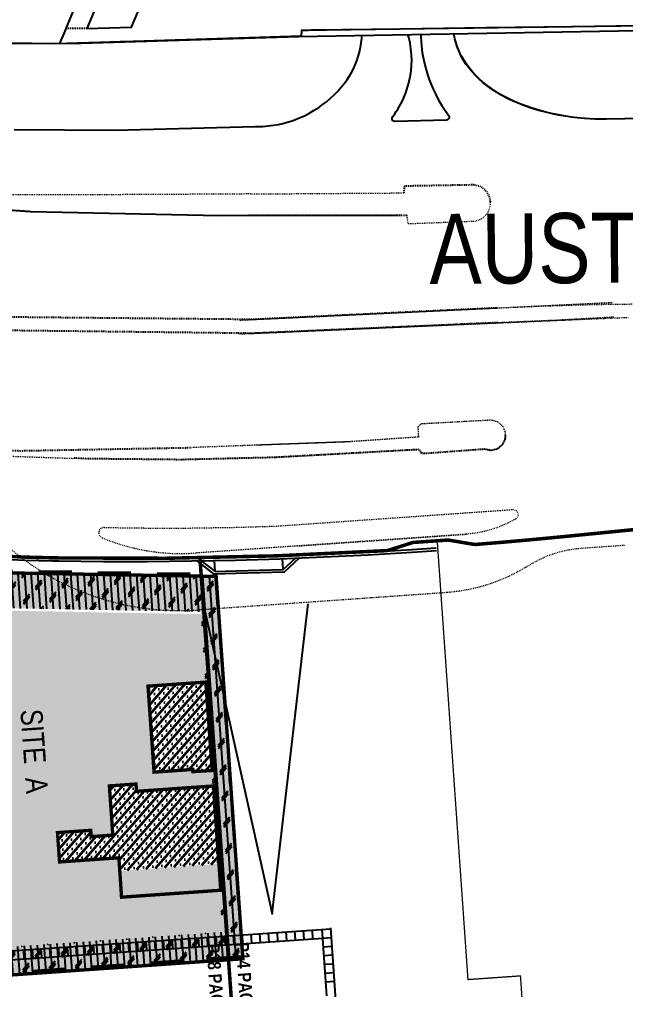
# Model space of a CAD drawing. Header units: millimetres. Extents: x 50357 to 985146, y 723188 to 1803594.
# Drawn here: x 832133.9 to 832203.1, y 820099.5 to 820210.2 of the extents above; entities that cross this region are included whole.
import ezdxf
from ezdxf.enums import TextEntityAlignment as Align
from ezdxf.xclip import XClip

# ---------------------------------------------------------------- set-up
doc = ezdxf.new("R2010")
doc.units = ezdxf.units.MM
doc.header["$LTSCALE"] = 3
doc.header["$MEASUREMENT"] = 0
for name, pattern in [('Dash 1_100', [2.25, 1.25, -1]), ('DASHED', [19.05, 12.7, -6.35]), ('DIVIDE', [1.25, 0.5, -0.25, 0, -0.25, 0, -0.25]), ('x-baseplan$0$DGN Style 2', [1.94727e-06, 0, -1.94727e-06])]:
    doc.linetypes.add(name, pattern=pattern)
doc.layers.get('Defpoints').update_dxf_attribs({"color": 32})
for name, color, linetype in [('-Section line', 7, 'Continuous'), ('00_Xref', 7, 'Continuous'), ('_ANCILIARY', 40, 'Continuous'), ('_ANCILIARY HATCH', 252, 'Continuous'), ('_DEV LINE', 96, 'DIVIDE'), ('_PARCEL BOUNDARY', 10, 'DASHED'), ('_SUBLEASE', 241, 'Continuous'), ('LWK-MA_Stone around ASA', 8, 'Continuous'), ('LWK-STEPS', 8, 'Continuous'), ('UAJ-00XREF', 7, 'Continuous'), ('UAJ-90.5LAND', 8, 'Continuous'), ('x-baseplan$0$AR-SITE-TXT_AR_BS_', 1, 'Continuous')]:
    doc.layers.add(name, color=color, linetype=linetype)
for name, color, linetype, lineweight in [('Hatch (CARR)', 8, 'Continuous', 35), ('Hatch (HOR not under LTC submission)', 252, 'Continuous', 35), ('Hatch (LTC&CB)', 252, 'Continuous', 35)]:
    doc.layers.add(name, color=color, linetype=linetype, lineweight=lineweight)
doc.layers.add('x-baseplan$0$AR-ROAD_AR_BS_MI_', color=7, linetype='Continuous', true_color=0x6d6d6d)
doc.styles.add('_BOLD', font='arialbd.ttf', dxfattribs={"width": 0.8})
doc.styles.add('Style-Arial', font='arial.ttf', dxfattribs={"width": 0.8, "height": 5})
doc.styles.add('x-baseplan$0$Style-Arial', font='arial.ttf')
pattern_1 = [(228.998908534, (377226.5383, -400383.082), (0.5660228118, -0.4920550544), []), (228.998908534, (377226.0093, -400383.119), (0.5660228118, -0.4920550544), [0, -0.75])]

# ---------------------------------------------------------------- blocks, each defined once
blk = doc.blocks.new('x-baseplan')
at = {"layer": 'x-baseplan$0$AR-ROAD_AR_BS_MI_', "linetype": 'x-baseplan$0$DGN Style 2', "lineweight": 0}
for p, q in [((834610.98, 818180.77), (834641.97, 818182.24)), ((834610.84, 818179.19), (834655.25, 818181.09)), ((834647.18, 818180.76), (834612.49, 818179.27)), ((834615.13, 818157.27), (834642.09, 818159.16)), ((834636.77, 818156.34), (834605.91, 818154.19)), ((834617.53, 818155), (834636.77, 818156.34)), ((834649.94, 818154.76), (834654.95, 818155.11)), ((834634.59, 818149.68), (834606.36, 818147.7))]:
    blk.add_line(p, q, dxfattribs=at)
at = {"layer": 'x-baseplan$0$AR-ROAD_AR_BS_MI_', "flags": 128}
blk.add_lwpolyline([(834506.84, 818269.48, 0.360963), (834521.64, 818221.91, 0.100934), (834541.72, 818214), (834551.67, 818212.25), (834592.86, 818212.38), (834617.66, 818213.13), (834813.07, 818216.61), (834883.04, 818221.15, 0.392146)], format="xyb", dxfattribs=at)
for points in [[(834612.57, 818265.61), (834591.12, 818214.04), (834590.99, 818213.73), (834590.41, 818212.33), (834617.98, 818213.2), (834618.05, 818213.87), (834668.38, 818214.56)], [(834597, 818222.42), (834593.5, 818214.05), (834598.6, 818214.19), (834600.04, 818217.66)], [(834585.23, 818202.54), (834596.74, 818202.45), (834612.7, 818202.85), (834613.2, 818202.86), (834613.6, 818202.88), (834614.2, 818202.93), (834614.79, 818203.01), (834615.38, 818203.11), (834615.87, 818203.22), (834616.35, 818203.35), (834616.92, 818203.53), (834617.39, 818203.7), (834617.95, 818203.93), (834618.4, 818204.14), (834618.94, 818204.42), (834619.45, 818204.72), (834619.96, 818205.04), (834620.37, 818205.33), (834620.84, 818205.7), (834621.3, 818206.09), (834621.74, 818206.5), (834622.09, 818206.85), (834622.49, 818207.3), (834622.87, 818207.77), (834623.16, 818208.17), (834623.43, 818208.59), (834623.69, 818209.02), (834623.92, 818209.46), (834624.12, 818209.92), (834624.31, 818210.38), (834624.47, 818210.86), (834624.6, 818211.34), (834624.73, 818211.92), (834624.81, 818212.42), (834624.87, 818212.9), (834624.89, 818213.26)], [(834631.59, 818213.38), (834631.6, 818213.06), (834631.63, 818212.62), (834631.68, 818212.03), (834631.77, 818211.33), (834631.87, 818210.74), (834632.01, 818210.05), (834632.16, 818209.47), (834632.36, 818208.8), (834632.56, 818208.23), (834632.77, 818207.67), (834633.01, 818207.12), (834633.26, 818206.58), (834633.63, 818205.87), (834633.99, 818205.27), (834634.37, 818204.68), (834634.83, 818204.03), (834634.82, 818203.86), (834634.78, 818203.77), (834634.72, 818203.69), (834634.64, 818203.62), (834634.55, 818203.58), (834628.64, 818203.43), (834628.52, 818203.46), (834628.43, 818203.52), (834628.37, 818203.59), (834628.33, 818203.68), (834628.32, 818203.78), (834628.34, 818203.88), (834628.38, 818203.97), (834628.59, 818204.24), (834628.81, 818204.57), (834628.97, 818204.83), (834629.17, 818205.17), (834629.32, 818205.44), (834629.5, 818205.79), (834629.62, 818206.07), (834629.78, 818206.43), (834629.89, 818206.71), (834630.02, 818207.09), (834630.14, 818207.47), (834630.24, 818207.86), (834630.33, 818208.25), (834630.39, 818208.54), (834630.45, 818208.94), (834630.49, 818209.24), (834630.54, 818209.83), (834630.56, 818210.43), (834630.54, 818211.03), (834630.51, 818211.43), (834630.48, 818211.73), (834630.44, 818212.03), (834630.37, 818212.42), (834630.24, 818213.01), (834630.14, 818213.36)], [(834749.48, 818205.45), (834652.78, 818203.7), (834652.18, 818203.69), (834651.48, 818203.71), (834650.88, 818203.73), (834650.28, 818203.77), (834649.48, 818203.84), (834648.79, 818203.93), (834648.1, 818204.03), (834647.31, 818204.17), (834646.62, 818204.32), (834645.85, 818204.5), (834645.07, 818204.71), (834644.31, 818204.94), (834643.55, 818205.2), (834642.89, 818205.44), (834642.34, 818205.67), (834641.79, 818205.92), (834641.26, 818206.19), (834640.73, 818206.48), (834640.22, 818206.79), (834639.63, 818207.17), (834639.15, 818207.53), (834638.68, 818207.9), (834638.31, 818208.23), (834637.88, 818208.65), (834637.47, 818209.09), (834637.09, 818209.56), (834636.79, 818209.96), (834636.52, 818210.38), (834636.36, 818210.63), (834636.22, 818210.9), (834636, 818211.35), (834635.81, 818211.81), (834635.71, 818212.09), (834635.62, 818212.38), (834635.49, 818212.86), (834635.41, 818213.24), (834635.4, 818213.44)], [(834652.79, 818203.71), (834652.19, 818203.71), (834651.49, 818203.72), (834650.89, 818203.75), (834650.29, 818203.78), (834649.5, 818203.86), (834648.8, 818203.94), (834648.11, 818204.05), (834647.32, 818204.19), (834646.64, 818204.33), (834645.86, 818204.51), (834645.08, 818204.72), (834644.32, 818204.96), (834643.56, 818205.21), (834642.9, 818205.45), (834642.35, 818205.68), (834641.8, 818205.93), (834641.27, 818206.2), (834640.74, 818206.49), (834640.23, 818206.8), (834639.65, 818207.19), (834639.16, 818207.54), (834638.69, 818207.92), (834638.32, 818208.25), (834637.89, 818208.67), (834637.48, 818209.11), (834637.1, 818209.57), (834636.8, 818209.97), (834636.53, 818210.39), (834636.38, 818210.65), (834636.23, 818210.91), (834636.01, 818211.36), (834635.82, 818211.82), (834635.72, 818212.1), (834635.63, 818212.39), (834635.5, 818212.87), (834635.42, 818213.26), (834635.41, 818213.45)], [(834539.75, 818200.71), (834551.19, 818198.27), (834554.04, 818197.57), (834562.23, 818195.94), (834570.49, 818194.66), (834578.79, 818193.74), (834587.12, 818193.18), (834608.55, 818192.73), (834628.93, 818192.74)]]:
    blk.add_lwpolyline(points, dxfattribs=at)
at = {"layer": 'x-baseplan$0$AR-ROAD_AR_BS_MI_', "linetype": 'x-baseplan$0$DGN Style 2', "flags": 128}
for points in [[(834593.5, 818214.05), (834591.12, 818214.04)], [(834550.29, 818198.49), (834551.19, 818198.27), (834554.04, 818197.57), (834562.23, 818195.94), (834570.49, 818194.66), (834578.79, 818193.74), (834587.12, 818193.18)], [(834639.54, 818194.24), (834639.52, 818194.66), (834639.15, 818195.42), (834638.5, 818195.96), (834637.69, 818196.2), (834629.69, 818196.06), (834629.68, 818195.3)], [(834612, 818192.74), (834628.94, 818192.75)], [(834628.94, 818192.75), (834630, 818192.75)], [(834640.31, 818182.16), (834612.42, 818180.84), (834580.73, 818181.15)], [(834640.42, 818180.48), (834612.48, 818179.26), (834579.93, 818179.64), (834573.74, 818180.04)], [(834561.67, 818168.19), (834569.77, 818167.03), (834577.98, 818166.14), (834585.97, 818165.87), (834605.49, 818166.23)], [(834592.08, 818165.06), (834593.53, 818164.99), (834604.28, 818164.88), (834615.03, 818165.14), (834631.41, 818166.04), (834631.59, 818165.66), (834631.91, 818165.57), (834638.88, 818166.08), (834639.62, 818165.93), (834640.36, 818166.11), (834640.94, 818166.59), (834641.26, 818167.27), (834641.26, 818167.65)]]:
    blk.add_lwpolyline(points, dxfattribs=at)
at = {"layer": 'x-baseplan$0$AR-ROAD_AR_BS_MI_', "linetype": 'x-baseplan$0$DGN Style 2', "lineweight": 0, "flags": 128}
for points in [[(834612.19, 818195.17), (834629.67, 818195.29)], [(834629.99, 818192.74), (834630.12, 818191.78), (834637.88, 818192.08), (834638.66, 818192.4), (834639.25, 818193.01), (834639.55, 818193.8), (834639.53, 818194.22)], [(834639.94, 818182.14), (834653.51, 818182.78)], [(834639.95, 818182.15), (834653.52, 818182.8)], [(834612.42, 818180.84), (834639.94, 818182.14)], [(834612.43, 818180.85), (834639.95, 818182.15)], [(834640.01, 818180.44), (834612.48, 818179.26)], [(834653.57, 818181.09), (834647.17, 818180.74), (834640.01, 818180.44)], [(834653.58, 818181.11), (834647.18, 818180.76)], [(834641.25, 818167.64), (834641.25, 818168.02), (834640.92, 818168.7), (834640.34, 818169.17), (834639.6, 818169.35), (834631.64, 818168.92), (834631.26, 818168.59), (834631.32, 818167.42)], [(834641.26, 818167.65), (834641.26, 818168.03), (834640.93, 818168.71), (834640.35, 818169.18), (834639.61, 818169.36), (834631.65, 818168.93), (834631.27, 818168.6), (834631.33, 818167.43)], [(834592.08, 818165.06), (834593.53, 818164.99), (834604.28, 818164.88), (834615.03, 818165.14), (834631.41, 818166.04), (834631.59, 818165.66), (834631.91, 818165.57), (834638.88, 818166.08), (834639.62, 818165.93), (834640.36, 818166.11), (834640.94, 818166.59), (834641.26, 818167.27), (834641.26, 818167.65)], [(834631.27, 818167.42), (834623.37, 818166.88), (834605.49, 818166.23)], [(834631.27, 818167.42), (834623.37, 818166.88), (834609.76, 818166.39)], [(834631.28, 818167.43), (834623.38, 818166.89), (834612.95, 818166.51)], [(834638.87, 818166.07), (834639.61, 818165.92), (834640.35, 818166.1), (834640.93, 818166.58), (834641.25, 818167.26), (834641.25, 818167.64)], [(834592.07, 818165.04), (834593.52, 818164.98), (834604.27, 818164.87), (834615.02, 818165.13), (834631.4, 818166.03), (834631.58, 818165.65), (834631.9, 818165.56), (834638.87, 818166.07)], [(834623.37, 818166.88), (834612.94, 818166.5)], [(834617.24, 818165.25), (834631.4, 818166.03)], [(834609.65, 818165), (834615.02, 818165.13), (834617.24, 818165.25)]]:
    blk.add_lwpolyline(points, dxfattribs=at)
at = {"layer": 'x-baseplan$0$AR-ROAD_AR_BS_MI_', "linetype": 'x-baseplan$0$DGN Style 2', "lineweight": 0, "extrusion": (0, 0, -1)}
for centre, radius, start, end in [((-834658.53, 817832.63), 350, 87.2881, 89.6195), ((-834642.13, 818158.58), 0.575, 86.0009, 239.7266), ((-834635.86, 818169.31), 13, 239.726, 266.0009), ((-834650.85, 818141.79), 13, 55.9276, 86.0009), ((-834633.13, 818169.64), 20.01, 238.5704, 265.8084)]:
    blk.add_arc(centre, radius, start, end, dxfattribs=at)
at = {"layer": 'x-baseplan$0$AR-ROAD_AR_BS_MI_', "linetype": 'x-baseplan$0$DGN Style 2', "lineweight": 0}
for centre, radius, start, end in [((834595.5, 818156.5), 0.62, 88.8627, 247.4687), ((834602.51, 818509.76), 352.72, 268.8627, 272.0503), ((834604.12, 818177.62), 30, 227.7921, 274.2854), ((834604.27, 818177.63), 23.5, 247.4675, 273.9991)]:
    blk.add_arc(centre, radius, start, end, dxfattribs=at)
at = {"layer": 'x-baseplan$0$AR-ROAD_AR_BS_MI_'}
blk.add_open_spline([(834888.67, 818328.07), (834888.67, 818328.07), (834888.38, 818295.02), (834888.09, 818261.08), (834887.79, 818227.14), (834887.77, 818226.21), (834887.39, 818225.25), (834886.99, 818224.24), (834886.62, 818223.27), (834886.56, 818223.2), (834885.66, 818222.6), (834884.73, 818221.98), (834883.83, 818221.38), (834883.6, 818221.34), (834873.62, 818220.65), (834860.55, 818219.75), (834847.67, 818218.85), (834832.74, 818217.87), (834820.68, 818217.06), (834808.61, 818216.26), (834808.2, 818216.25), (834798.22, 818216.56), (834787.81, 818216.89), (834777.59, 818217.2), (834777.1, 818217.21), (834775.31, 818216.98), (834773.48, 818216.75), (834771.72, 818216.53), (834771.67, 818216.57), (834771.65, 818217.37), (834771.62, 818218.22), (834771.59, 818219.03), (834771.54, 818219.08), (834771.15, 818219.1), (834770.77, 818219.1), (834770.24, 818219.14), (834766.91, 818218.61), (834763.59, 818218.12), (834759.9, 818217.56), (834759.34, 818217.48), (834757.06, 818217.04), (834755.22, 818216.7), (834753.38, 818216.35), (834752.97, 818216.31), (834747.8, 818215.98), (834742.49, 818215.64), (834737.49, 818215.32), (834737.08, 818215.32), (834727.35, 818215.76), (834717.06, 818216.22), (834707.04, 818216.66), (834706.37, 818216.7), (834702.63, 818217.25), (834698.89, 818217.77), (834694.28, 818218.46), (834693.27, 818218.56), (834689.61, 818219.49), (834686.87, 818220.14), (834684.14, 818220.82), (834684.08, 818220.78), (834683.57, 818218.82), (834683.06, 818216.8), (834682.55, 818214.84), (834682.49, 818214.79), (834674.56, 818214.66), (834653.52, 818214.34), (834632.08, 818214.06), (834618.51, 818213.88), (834618.05, 818213.82), (834618.03, 818213.65), (834618, 818213.42), (834617.98, 818213.24), (834617.82, 818213.19), (834613.22, 818213.05), (834605.57, 818212.81), (834598.07, 818212.57), (834593.33, 818212.44), (834591.66, 818212.34), (834586.27, 818212.36), (834582.17, 818212.43), (834578.07, 818212.46), (834577.53, 818212.45), (834575.78, 818212.32), (834573.51, 818212.16), (834571.4, 818211.99), (834569.3, 818211.95), (834567.2, 818211.89), (834565.09, 818211.82), (834563.03, 818211.87), (834561.1, 818211.9), (834559.17, 818211.94), (834558.44, 818211.97), (834556.69, 818212.09), (834554.41, 818212.24), (834552.49, 818212.35), (834550.26, 818212.61), (834548.34, 818212.82), (834546.42, 818213.04), (834546.04, 818213.1), (834544.33, 818213.47), (834542.11, 818213.97), (834540.07, 818214.39), (834537.99, 818214.98), (834536.23, 818215.47), (834534.48, 818215.95), (834534.18, 818216.06), (834531.88, 818217.03), (834529.57, 818217.99), (834526.79, 818219.19), (834526.15, 818219.4), (834524.11, 818220.67), (834522.54, 818221.6), (834520.97, 818222.55), (834520.78, 818222.7), (834518.57, 818224.61), (834516.3, 818226.59), (834514.14, 818228.46), (834514.03, 818228.58), (834512.46, 818230.83), (834510.83, 818233.15), (834509.25, 818235.41), (834509.16, 818235.58), (834507.94, 818238.42), (834506.7, 818241.32), (834505.5, 818244.13), (834505.47, 818244.26), (834505.02, 818248.14), (834504.57, 818252.11), (834504.12, 818256), (834504.12, 818256.16), (834504.55, 818259), (834504.99, 818261.97), (834505.42, 818264.87), (834505.47, 818265.08), (834506.07, 818266.74), (834506.74, 818268.64), (834507.38, 818270.45), (834507.71, 818271.28), (834510.81, 818278.82), (834513.92, 818286.34), (834518.06, 818296.29), (834527.72, 818319.82), (834537.44, 818343.33), (834549.6, 818372.98), (834553.98, 818383.5), (834558.35, 818394.02), (834561.15, 818400.86), (834563.36, 818406.32), (834570.45, 818423.49), (834576.15, 818437.21), (834581.85, 818450.94), (834588.29, 818466.58), (834593.9, 818480.2), (834600.86, 818497.09), (834602.22, 818500.34), (834615.38, 818532.02), (834628.73, 818564.17), (834642.08, 818596.31), (834643.97, 818600.83), (834646.95, 818607.73), (834649.99, 818614.77), (834652.67, 818620.99), (834652.77, 818621.19), (834655.26, 818624.79), (834657.83, 818628.52), (834660.35, 818632.18), (834660.46, 818632.37), (834661.2, 818634.18), (834662.01, 818636.16), (834662.8, 818638.07), (834662.83, 818638.27), (834662.72, 818638.31), (834662.61, 818638.35), (834662.48, 818638.47), (834662.38, 818638.56), (834662.27, 818638.65), (834662.23, 818638.82), (834662.17, 818638.94), (834662.17, 818639.21), (834662.24, 818639.35), (834662.28, 818639.57), (834662.61, 818640.2), (834664.31, 818643.54), (834666, 818646.8), (834667.62, 818649.98), (834668.74, 818652.08), (834672.43, 818657.41), (834679.25, 818662.86), (834689.32, 818666.08), (834699.26, 818666.01), (834703.97, 818665), (834706.28, 818664.24), (834706.38, 818664.21), (834720.68, 818659.51), (834735.2, 818654.75), (834749.72, 818649.99), (834750.46, 818649.77), (834764.35, 818646.01), (834778.54, 818642.17), (834792.3, 818638.45), (834793.08, 818638.26), (834813.72, 818633.83), (834837.12, 818628.81), (834860.03, 818623.89), (834862.95, 818623.26), (834864.32, 818622.87), (834865.7, 818622.47), (834867.68, 818621.93), (834869.37, 818621.31), (834878.22, 818618.2), (834886.4, 818615.29), (834893.62, 818612.74), (834893.74, 818612.67), (834894.7, 818611.31), (834895.7, 818609.91), (834896.66, 818608.56), (834896.69, 818608.41), (834896.75, 818599.58), (834896.81, 818590.17), (834896.87, 818580.87), (834896.87, 818579.94), (834896.6, 818569.4), (834896.33, 818558.87), (834896.04, 818547.2), (834895.7, 818538.64), (834895.25, 818528.31), (834894.88, 818519.48), (834894.77, 818517.11), (834894.52, 818512.75), (834894.25, 818508.4), (834893.34, 818492.11), (834892.64, 818479.56), (834891.8, 818465.26), (834891.63, 818462.14), (834891.44, 818459.01), (834891.36, 818456.64), (834890.86, 818443.35), (834890.36, 818429.22), (834889.89, 818416.09), (834889.85, 818414.41), (834889.56, 818393.82), (834889.26, 818373.23), (834889.01, 818353.47), (834889.01, 818353.47), (834888.95, 818349.44), (834888.88, 818342.73), (834888.77, 818336.02), (834888.76, 818331.58), (834888.71, 818329.82), (834888.67, 818328.07)], degree=3, knots=[0, 0, 0, 0, 0.033626, 0.067252, 0.069059, 0.069059, 0.069159, 0.071165, 0.071265, 0.071265, 0.071365, 0.073454, 0.073554, 0.073554, 0.073946, 0.093905, 0.100212, 0.100212, 0.124359, 0.12481, 0.12481, 0.125198, 0.145138, 0.146001, 0.146001, 0.14614, 0.149655, 0.149755, 0.149755, 0.149855, 0.151388, 0.151488, 0.151488, 0.151588, 0.152273, 0.152273, 0.152659, 0.159122, 0.159122, 0.160257, 0.160257, 0.163847, 0.164067, 0.164067, 0.164693, 0.174606, 0.174891, 0.174891, 0.175442, 0.194717, 0.195845, 0.195845, 0.196093, 0.203524, 0.203524, 0.20558, 0.20558, 0.211212, 0.211312, 0.211312, 0.211412, 0.215437, 0.215537, 0.215537, 0.215637, 0.23167, 0.258354, 0.25928, 0.25928, 0.25938, 0.259643, 0.259743, 0.259743, 0.260069, 0.269095, 0.27533, 0.27533, 0.278736, 0.278736, 0.286307, 0.287076, 0.287076, 0.287405, 0.290642, 0.291712, 0.291712, 0.294921, 0.295991, 0.295991, 0.299128, 0.299913, 0.299913, 0.300626, 0.303478, 0.304548, 0.304548, 0.308056, 0.30847, 0.30847, 0.308847, 0.312039, 0.313089, 0.313089, 0.316441, 0.316791, 0.316791, 0.31708, 0.321883, 0.321883, 0.32324, 0.32324, 0.32677, 0.326959, 0.326959, 0.32727, 0.332908, 0.333079, 0.333079, 0.333241, 0.338666, 0.338853, 0.338853, 0.339061, 0.345144, 0.34527, 0.34527, 0.345429, 0.353216, 0.353397, 0.353397, 0.353533, 0.359245, 0.359506, 0.359506, 0.359681, 0.363106, 0.36359, 0.36359, 0.364938, 0.380162, 0.380162, 0.386865, 0.431922, 0.431922, 0.452068, 0.455112, 0.455112, 0.467096, 0.467096, 0.492906, 0.497337, 0.497337, 0.527321, 0.527321, 0.534488, 0.534488, 0.597137, 0.605306, 0.605306, 0.607105, 0.620617, 0.620897, 0.620897, 0.621063, 0.629811, 0.630109, 0.630109, 0.63025, 0.634084, 0.634464, 0.634464, 0.634564, 0.634698, 0.634698, 0.634914, 0.634986, 0.634986, 0.63525, 0.63525, 0.635553, 0.635553, 0.635699, 0.63699, 0.643184, 0.643184, 0.644248, 0.64803, 0.656298, 0.663294, 0.669382, 0.674106, 0.674106, 0.67432, 0.67432, 0.704737, 0.705406, 0.705406, 0.706314, 0.734691, 0.735311, 0.735311, 0.736322, 0.778271, 0.784004, 0.784004, 0.784347, 0.786914, 0.786914, 0.788526, 0.790585, 0.805999, 0.806183, 0.806183, 0.806283, 0.809571, 0.809671, 0.809671, 0.80989, 0.827641, 0.828812, 0.828812, 0.829545, 0.850248, 0.850248, 0.853304, 0.867687, 0.871282, 0.871282, 0.872523, 0.880156, 0.880156, 0.905731, 0.905731, 0.909295, 0.912095, 0.912095, 0.914131, 0.939148, 0.940871, 0.940871, 0.942563, 0.982771, 0.982771, 0.982771, 0.982771, 0.990968, 0.996432, 0.996432, 1, 1, 1, 1], dxfattribs=at)
at = {"layer": 'x-baseplan$0$AR-ROAD_AR_BS_MI_', "linetype": 'x-baseplan$0$DGN Style 2', "lineweight": 0}
for points, knots in [([(834612.19, 818195.17), (834599.97, 818195.09), (834587.22, 818195.01), (834573.78, 818195.14), (834573.71, 818195.14)], [0, 0, 0, 0, 0.994872, 1, 1, 1, 1]), ([(834572.73, 818166.11), (834574.03, 818165.98), (834575.32, 818165.84), (834578.02, 818165.68), (834580.79, 818165.49), (834583.57, 818165.28), (834587.28, 818165.17), (834589.6, 818165.08), (834591.92, 818165), (834591.97, 818165.01), (834592.02, 818165.03), (834592.07, 818165.04), (834592.55, 818165.02), (834593.04, 818165), (834593.52, 818164.98), (834597.1, 818164.94), (834600.69, 818164.91), (834604.27, 818164.87), (834606.06, 818164.91), (834607.85, 818164.96), (834609.65, 818165)], [0, 0, 0, 0, 0.067811, 0.067811, 0.140226, 0.212641, 0.212641, 0.333333, 0.333333, 0.333333, 0.666667, 0.666667, 0.666667, 0.777778, 0.777778, 0.777778, 0.888889, 0.888889, 0.888889, 1, 1, 1, 1])]:
    blk.add_open_spline(points, degree=3, knots=knots, dxfattribs=at)
at = {"layer": 'x-baseplan$0$AR-SITE-TXT_AR_BS_', "style": 'x-baseplan$0$Style-Arial', "width": 0.8}
blk.add_text('AUSTIN ROAD WEST', height=8, rotation=0.4239, dxfattribs=at).set_placement((834632.6, 818184.88))
blk = doc.blocks.new('3A35X-MAGP-P-LD-00-0')
at = {"layer": 'LWK-MA_Stone around ASA', "ltscale": 0.5}
for p, q in [((834542911, 818105876, 0), (834621361, 818111359, 0)), ((834611339, 818109656, 0), (834611269, 818110654, 0)), ((834612336, 818109726, 0), (834612266, 818110724, 0)), ((834613334, 818109796, 0), (834613264, 818110794, 0)), ((834614331, 818109865, 0), (834614261, 818110864, 0)), ((834615329, 818109935, 0), (834615259, 818110933, 0)), ((834616327, 818110005, 0), (834616256, 818111003, 0)), ((834617324, 818110074, 0), (834617254, 818111073, 0)), ((834618322, 818110144, 0), (834618252, 818111142, 0)), ((834619319, 818110214, 0), (834619249, 818111212, 0)), ((834620432, 818110292, 0), (834620362, 818111290, 0)), ((834542981, 818104879, 0), (834620432, 818110292, 0)), ((834595378, 818108541, 0), (834595308, 818109539, 0)), ((834596375, 818108610, 0), (834596305, 818109609, 0)), ((834597373, 818108680, 0), (834597303, 818109678, 0)), ((834598370, 818108750, 0), (834598300, 818109748, 0)), ((834599368, 818108820, 0), (834599298, 818109818, 0)), ((834600365, 818108889, 0), (834600295, 818109887, 0)), ((834601363, 818108959, 0), (834601293, 818109957, 0)), ((834602361, 818109029, 0), (834602290, 818110027, 0)), ((834603358, 818109098, 0), (834603288, 818110097, 0)), ((834604356, 818109168, 0), (834604286, 818110166, 0)), ((834605353, 818109238, 0), (834605283, 818110236, 0)), ((834606351, 818109308, 0), (834606281, 818110306, 0)), ((834607348, 818109377, 0), (834607278, 818110376, 0)), ((834608346, 818109447, 0), (834608276, 818110445, 0)), ((834609344, 818109517, 0), (834609273, 818110515, 0)), ((834610341, 818109586, 0), (834610271, 818110585, 0)), ((834620433, 818110292, 0), (834621430, 818110362, 0)), ((834586400, 818107913, 0), (834586329, 818108911, 0)), ((834587397, 818107983, 0), (834587327, 818108981, 0)), ((834588395, 818108053, 0), (834588325, 818109051, 0)), ((834589392, 818108122, 0), (834589322, 818109121, 0)), ((834590390, 818108192, 0), (834590320, 818109190, 0)), ((834591387, 818108262, 0), (834591317, 818109260, 0)), ((834592385, 818108331, 0), (834592315, 818109330, 0)), ((834593382, 818108401, 0), (834593312, 818109399, 0)), ((834594380, 818108471, 0), (834594310, 818109469, 0)), ((834620502, 818109294, 0), (834621500, 818109364, 0)), ((834620572, 818108297, 0), (834621570, 818108366, 0)), ((834620642, 818107299, 0), (834621639, 818107369, 0)), ((834620712, 818106302, 0), (834621709, 818106371, 0)), ((834620781, 818105304, 0), (834621779, 818105374, 0))]:
    blk.add_line(p, q, dxfattribs=at)
at = {"layer": 'LWK-MA_Stone around ASA', "ltscale": 0.5, "elevation": 0}
for points in [[(834620892, 818103716), (834620363, 818111289)], [(834624315, 818069071), (834621353, 818111471)]]:
    blk.add_lwpolyline(points, dxfattribs=at)
at = {"layer": 'LWK-STEPS', "ltscale": 0.5, "elevation": 0}
for points in [[(834560411, 818159749), (834570229, 818156759), (834570883, 818156560), (834573948, 818155663), (834577038, 818154819), (834580152, 818154030), (834583308, 818153840), (834586466, 818153706), (834589626, 818153627), (834590334, 818153616), (834595368, 818153568), (834600403, 818153570), (834605438, 818153623), (834610472, 818153726), (834615505, 818153879), (834620535, 818154083), (834625564, 818154337), (834630590, 818154641), (834633361, 818154836)], [(834570383, 818156398), (834570797, 818156272), (834573866, 818155374), (834576962, 818154529), (834580106, 818153732), (834583292, 818153540), (834586456, 818153406), (834589620, 818153327), (834590330, 818153316), (834595367, 818153268), (834600405, 818153270), (834605443, 818153323), (834610480, 818153426), (834615515, 818153579), (834620549, 818153783), (834625581, 818154037), (834630609, 818154341), (834633381, 818154537)], [(834617765, 818153670), (834616024, 818152048), (834610521, 818151876), (834608052, 818151826), (834606081, 818153336)], [(834606561, 818153346), (834608151, 818152128), (834610513, 818152176), (834615902, 818152344), (834617305, 818153652)], [(834608151, 818152128), (834608063, 818153377)], [(834615902, 818152344), (834615814, 818153591)]]:
    blk.add_lwpolyline(points, dxfattribs=at)
at = {"layer": 'UAJ-90.5LAND', "elevation": 0}
blk.add_lwpolyline([(834606964, 818147617), (834614668, 818113039), (834618767, 818148442)], dxfattribs=at)
blk = doc.blocks.new('PARCEL BOUNDARY')
at = {"layer": '_PARCEL BOUNDARY', "ltscale": 0.2, "const_width": 400}
blk.add_lwpolyline([(834438280, 817554903), (834459677, 817560069, -0.2423535), (834444628, 817513801), (834495220, 817517337), (834492444, 817557035), (834498761, 817565962, 0.1039453), (834533697, 817549820, 0.0281485), (834560518, 817544745), (834570883, 817541589, 0.0121811), (834580152, 817539059, 0.0118169), (834589680, 817538655, 0.018959), (834627610, 817539489), (834630540, 817540418), (834634554, 817540697), (834637584, 817540183, 0.0049787), (834647569, 817541071), (834660846, 817542394, -0.0231603)], format="xyb", dxfattribs=at)
blk.add_lwpolyline([(834854731, 817545399), (834858529, 817489069), (834620586, 817472439), (834611000, 817471769), (834606247, 817538666)], dxfattribs=at)
at = {"layer": 'Defpoints', "style": '_BOLD', "width": 0.8}
for s, p in [('P18 PACKAGE BOUNDARY', (834607737, 817483628, 994000)), ('P14 PACKAGE BOUNDARY', (834611078, 817483773, 994000))]:
    blk.add_text(s, height=1500, rotation=274.00124, dxfattribs=at).set_placement(p, align=Align.CENTER)

msp = doc.modelspace()

# ---------------------------------------------------------------- hatches: boundary and pattern name
at = {"layer": '_ANCILIARY'}
h = msp.add_hatch(color=256, dxfattribs=at)
h.dxf.hatch_style = 1
h.paths.add_polyline_path([(832109.2548, 820147.4579), (832156.379, 820146.6558), (832159.4293, 820103.0251), (832112.5901, 820099.7486)])
h.paths.add_polyline_path([(832112.0216, 820143.4068), (832154.6247, 820142.6314), (832157.1857, 820106.0773), (832114.9756, 820103.1228)], flags=16)
at = {"layer": '_ANCILIARY HATCH'}
h = msp.add_hatch(dxfattribs=at)
h.set_pattern_fill('CORK', color=0, scale=6, angle=180)
h.set_pattern_definition([(93.998909, (834525.52516, 818208.8837), (-0.74817403, -0.0523031), []), (228.99891, (834525.873, 818209.284), (1.6009543, -1.3917419), [1.0606602, -1.0606602]), (228.99891, (834525.86, 818209.471), (1.6009543, -1.3917419), [1.0606602, -1.0606602]), (228.99891, (834525.847, 818209.658), (1.6009543, -1.3917419), [1.0606602, -1.0606602])])
h.paths.add_polyline_path([(832109.2542, 820147.4575), (832156.3784, 820146.6554), (832159.4287, 820103.0247), (832112.5895, 820099.7483)])
h.paths.add_polyline_path([(832112.0159, 820143.4184), (832154.6249, 820142.629), (832157.103, 820106.0692), (832114.9756, 820103.1228)], flags=16)
at = {"layer": '_SUBLEASE'}
h = msp.add_hatch(color=256, dxfattribs=at)
h.dxf.hatch_style = 1
h.paths.add_polyline_path([(832154.7098, 820142.3501), (832112.1064, 820143.1264), (832113.5372, 820123.6217), (832114.7306, 820123.7092), (832114.482, 820127.2761), (832118.7187, 820127.5717), (832119.0699, 820122.5464), (832113.651, 820122.1696), (832113.8196, 820119.8571), (832114.1924, 820119.8831), (832114.2042, 820119.6133), (832115.4512, 820119.7004), (832115.4702, 820119.4288), (832131.6551, 820120.5614), (832131.7673, 820118.9559), (832113.9626, 820117.711), (832115.0416, 820102.8408), (832157.27, 820105.796), (832156.9074, 820110.8447), (832145.5917, 820110.0536), (832145.2776, 820114.5471), (832138.5127, 820114.0743), (832138.2791, 820117.4161), (832142.0706, 820117.6811), (832142.1213, 820116.9627), (832144.5875, 820117.1351), (832144.1951, 820122.749), (832147.2277, 820122.961), (832147.2868, 820122.1296), (832156.0867, 820122.7447), (832155.949, 820124.5335), (832153.7346, 820124.3787), (832153.7172, 820124.6331), (832149.2884, 820124.3236), (832148.6029, 820134.1323), (832155.2518, 820134.5971)])
h.paths.add_polyline_path([(832128.3744, 820114.451), (832128.1647, 820117.451), (832131.8558, 820117.709), (832132.0655, 820114.709)], flags=16)
at = {"layer": 'Hatch (CARR)'}
h = msp.add_hatch(dxfattribs=at)
h.set_pattern_fill('SACNCR', color=130, scale=8, angle=180, style=0)
h.set_pattern_definition(pattern_1)
h.paths.add_polyline_path([(832149.2973, 820124.325), (832153.7257, 820124.6345), (832153.7435, 820124.3801), (832155.9432, 820124.5346), (832155.6745, 820128.3791), (832155.6596, 820128.3758), (832155.2251, 820134.5968), (832148.6118, 820134.1339)])
h.dxf.unprotected_set("ltscale", 0)
h = msp.add_hatch(dxfattribs=at)
h.set_pattern_fill('SACNCR', color=130, scale=8, angle=180, style=0)
h.set_pattern_definition(pattern_1)
h.paths.add_polyline_path([(832155.082, 820116.1403), (832154.636, 820115.6272), (832147.7827, 820115.1483), (832147.2366, 820122.9624), (832144.204, 820122.7504), (832144.5964, 820117.1365), (832142.1302, 820116.9641), (832142.0795, 820117.6825), (832138.288, 820117.4175), (832138.5216, 820114.0757), (832145.2865, 820114.5485), (832145.3901, 820113.0664), (832156.7003, 820113.863), (832156.5336, 820116.2478)])
h.dxf.unprotected_set("ltscale", 0)
h = msp.add_hatch(dxfattribs=at)
h.set_pattern_fill('SACNCR', color=130, scale=8, angle=180, style=0)
h.set_pattern_definition(pattern_1)
h.paths.add_polyline_path([(832147.7827, 820115.1482), (832154.636, 820115.6272), (832155.0867, 820116.1407), (832156.5377, 820116.2476), (832156.0832, 820122.7507), (832147.2957, 820122.131)])
h.dxf.unprotected_set("ltscale", 0)

# ---------------------------------------------------------------- linework, layer by layer
at = {"layer": '_DEV LINE', "ltscale": 2, "const_width": 0.3825, "elevation": 0.0001}
msp.add_lwpolyline([(832109.2553, 820147.4579), (832109.4962, 820144.0126), (832100.9558, 820146.0568), (832102.0213, 820132.0303), (832110.2949, 820132.6088), (832112.5926, 820099.7487), (832159.4299, 820103.0232), (832156.3795, 820146.6558), (832109.2553, 820147.4579)], dxfattribs=at)
at = {"layer": 'Hatch (HOR not under LTC submission)', "linetype": 'Dash 1_100'}
for points, elevation in [([(832109.1598, 820147.7235), (832156.284, 820146.9227), (832159.3355, 820103.2921), (832112.4964, 820100.0143)], 0.0004), ([(832109.2553, 820147.4579), (832156.3795, 820146.6558), (832159.4297, 820103.0251), (832112.5906, 820099.7486)], 0.0001)]:
    msp.add_lwpolyline(points, close=True, dxfattribs=dict(at, elevation=elevation))

# ---------------------------------------------------------------- block references
at = {"layer": '00_Xref'}
ref = msp.add_blockref('x-baseplan', (-2451.8823, 1995.1308), dxfattribs=at)
XClip(ref).set_block_clipping_path([(834202.5721001658, 818417.7772892595), (834906.8000387838, 818467.0082229956), (834956.1800785905, 817760.6473843332), (834251.9521399725, 817711.4164505971)])

# ---------------------------------------------------------------- next in the draw order: block references
at = {"layer": 'UAJ-00XREF', "ltscale": 0.5, "xscale": 0.0009999999999999998, "yscale": 0.0009999999999999998, "zscale": 0.0009999999999999998, "rotation": 359.9752874263863}
msp.add_blockref('3A35X-MAGP-P-LD-00-0', (-2804.6854, 2355.157, -0.0001), dxfattribs=at)

# ---------------------------------------------------------------- next in the draw order: hatches: boundary and pattern name
at = {"layer": 'Hatch (LTC&CB)'}
h = msp.add_hatch(color=256, dxfattribs=at)
h.dxf.hatch_style = 1
h.paths.add_polyline_path([(832145.6006, 820110.055), (832145.3902, 820113.0664), (832156.6978, 820113.8629), (832156.9083, 820110.8515)])
h.dxf.unprotected_set("ltscale", 0)

# ---------------------------------------------------------------- next in the draw order: linework, layer by layer
at = {"layer": '_DEV LINE', "ltscale": 2, "const_width": 0.3825, "elevation": 988.9998}
for points in [[(832149.2973, 820124.325), (832153.7257, 820124.6345), (832153.7435, 820124.3801), (832155.9504, 820124.515), (832155.2157, 820134.5954), (832148.6118, 820134.1339)], [(832156.0867, 820122.7447), (832147.2947, 820122.1309), (832147.2366, 820122.9624), (832144.204, 820122.7504), (832144.5963, 820117.1365), (832142.1302, 820116.9641), (832142.0795, 820117.6825), (832138.288, 820117.4175), (832138.5216, 820114.0757), (832145.2865, 820114.5485), (832145.3901, 820113.0664), (832145.592, 820110.0538), (832156.9074, 820110.8447)]]:
    msp.add_lwpolyline(points, close=True, dxfattribs=at)
at = {"layer": 'Defpoints', "ltscale": 100, "const_width": 0.15, "elevation": 988.9998, "flags": 128}
msp.add_lwpolyline([(832057.9337, 819898.3719), (832041.9348, 820127.3448), (832043.5057, 820127.4545), (832040.7284, 820167.1508), (832047.0462, 820176.0782, 0.10394533), (832081.9819, 820159.9356, 0.02814853), (832108.8028, 820154.86), (832119.1678, 820151.7038, 0.01218113), (832128.4367, 820149.1737, 0.0118169), (832137.9647, 820148.7695, 0.01895901), (832175.8947, 820149.6028), (832178.8247, 820150.5317), (832181.5923, 820150.724), (832185.0968, 820100.6524), (832191.0821, 820101.0714), (832194.5731, 820051.1934), (832188.5872, 820050.7744), (832191.6802, 820006.5825)], format="xyb", dxfattribs=at)

# ---------------------------------------------------------------- next in the draw order: block references
at = {"xscale": 0.001, "yscale": 0.001, "zscale": 0.001, "rotation": 359.998908534026}
msp.add_blockref('PARCEL BOUNDARY', (-2467.289, 2626.0129, -0.0001), dxfattribs=at)

# ---------------------------------------------------------------- next in the draw order: texts
at = {"layer": '-Section line', "linetype": 'Continuous', "lineweight": 13, "insert": (832137.2195, 820121.9814), "char_height": 2.5, "width": 11.147235, "attachment_point": 3, "rotation": 273.997817, "style": 'Style-Arial'}
msp.add_mtext('SITE  A', dxfattribs=at)

doc.saveas('drawing.dxf')
